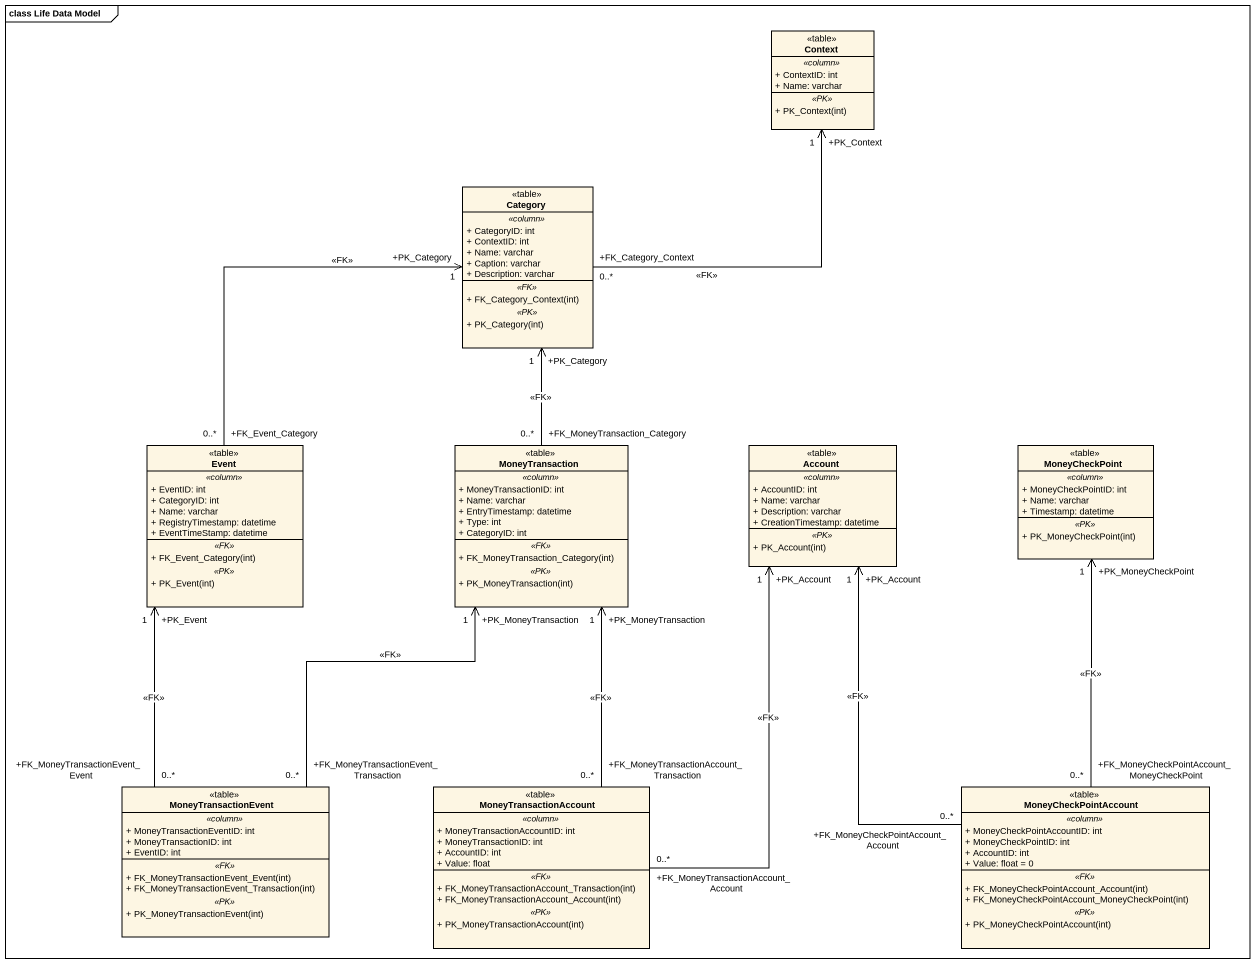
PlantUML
@startuml
mainframe class Life Data Model
hide circle
hide empty members
skinparam classAttributeIconSize 0
class Context <<table>> {
  .. <<column>> ..
  + ContextID: int
  + Name: varchar
  .. <<PK>> ..
  + PK_Context(int)
}
class Category <<table>> {
  .. <<column>> ..
  + CategoryID: int
  + ContextID: int
  + Name: varchar
  + Caption: varchar
  + Description: varchar
  .. <<FK>> ..
  + FK_Category_Context(int)
  .. <<PK>> ..
  + PK_Category(int)
}
class Event <<table>> {
  .. <<column>> ..
  + EventID: int
  + CategoryID: int
  + Name: varchar
  + RegistryTimestamp: datetime
  + EventTimeStamp: datetime
  .. <<FK>> ..
  + FK_Event_Category(int)
  .. <<PK>> ..
  + PK_Event(int)
}
class MoneyTransaction <<table>> {
  .. <<column>> ..
  + MoneyTransactionID: int
  + Name: varchar
  + EntryTimestamp: datetime
  + Type: int
  + CategoryID: int
  .. <<FK>> ..
  + FK_MoneyTransaction_Category(int)
  .. <<PK>> ..
  + PK_MoneyTransaction(int)
}
class Account <<table>> {
  .. <<column>> ..
  + AccountID: int
  + Name: varchar
  + Description: varchar
  + CreationTimestamp: datetime
  .. <<PK>> ..
  + PK_Account(int)
}
class MoneyCheckPoint <<table>> {
  .. <<column>> ..
  + MoneyCheckPointID: int
  + Name: varchar
  + Timestamp: datetime
  .. <<PK>> ..
  + PK_MoneyCheckPoint(int)
}
class MoneyTransactionEvent <<table>> {
  .. <<column>> ..
  + MoneyTransactionEventID: int
  + MoneyTransactionID: int
  + EventID: int
  .. <<FK>> ..
  + FK_MoneyTransactionEvent_Event(int)
  + FK_MoneyTransactionEvent_Transaction(int)
  .. <<PK>> ..
  + PK_MoneyTransactionEvent(int)
}
class MoneyTransactionAccount <<table>> {
  .. <<column>> ..
  + MoneyTransactionAccountID: int
  + MoneyTransactionID: int
  + AccountID: int
  + Value: float
  .. <<FK>> ..
  + FK_MoneyTransactionAccount_Transaction(int)
  + FK_MoneyTransactionAccount_Account(int)
  .. <<PK>> ..
  + PK_MoneyTransactionAccount(int)
}
class MoneyCheckPointAccount <<table>> {
  .. <<column>> ..
  + MoneyCheckPointAccountID: int
  + MoneyCheckPointID: int
  + AccountID: int
  + Value: float = 0
  .. <<FK>> ..
  + FK_MoneyCheckPointAccount_Account(int)
  + FK_MoneyCheckPointAccount_MoneyCheckPoint(int)
  .. <<PK>> ..
  + PK_MoneyCheckPointAccount(int)
}
Category "+FK_Category_Context\n0..*" -up-> "+PK_Context\n1" Context : <<FK>>
Event "+FK_Event_Category\n0..*" -up-> "+PK_Category\n1" Category : <<FK>>
MoneyTransaction "+FK_MoneyTransaction_Category\n0..*" -up-> "+PK_Category\n1" Category : <<FK>>
MoneyTransactionEvent "+FK_MoneyTransactionEvent_Event\n0..*" -up-> "+PK_Event\n1" Event : <<FK>>
MoneyTransactionEvent "+FK_MoneyTransactionEvent_Transaction\n0..*" -up-> "+PK_MoneyTransaction\n1" MoneyTransaction : <<FK>>
MoneyTransactionAccount "+FK_MoneyTransactionAccount_Transaction\n0..*" -up-> "+PK_MoneyTransaction\n1" MoneyTransaction : <<FK>>
MoneyTransactionAccount "+FK_MoneyTransactionAccount_Account\n0..*" -up-> "+PK_Account\n1" Account : <<FK>>
MoneyCheckPointAccount "+FK_MoneyCheckPointAccount_Account\n0..*" -up-> "+PK_Account\n1" Account : <<FK>>
MoneyCheckPointAccount "+FK_MoneyCheckPointAccount_MoneyCheckPoint\n0..*" -up-> "+PK_MoneyCheckPoint\n1" MoneyCheckPoint : <<FK>>
@enduml
